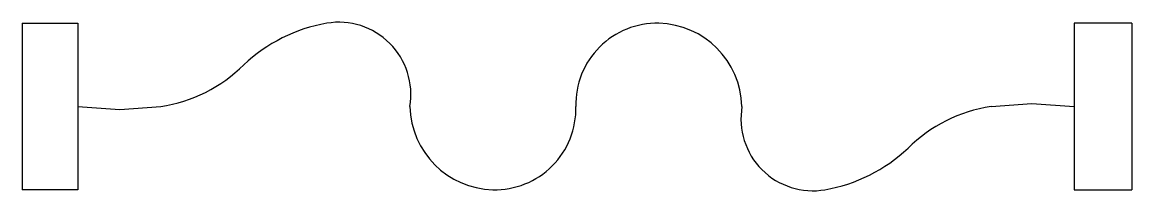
# Model space of a CAD drawing. Header units: millimetres. Extents: x -10115.292 to -10114.457, y 56.749 to 56.875.
import ezdxf

# ---------------------------------------------------------------- set-up
doc = ezdxf.new("R2010")
doc.units = ezdxf.units.MM
doc.header["$LTSCALE"] = 10
doc.layers.add('Tub_componentes', color=2, linetype='Continuous')

msp = doc.modelspace()

# ---------------------------------------------------------------- linework, layer by layer
at = {"layer": 'Tub_componentes'}
for p, q in [((-10115.29193, 56.87439), (-10115.29193, 56.74939)), ((-10115.29193, 56.87439), (-10115.25016, 56.87439)), ((-10115.25016, 56.87439), (-10115.25016, 56.74939)), ((-10114.45671, 56.87439), (-10114.50016, 56.87439)), ((-10114.50016, 56.87439), (-10114.50016, 56.74939)), ((-10114.45671, 56.87439), (-10114.45671, 56.74939)), ((-10115.25016, 56.81189), (-10115.21833, 56.80963)), ((-10115.21833, 56.80963), (-10115.18766, 56.81189)), ((-10114.56266, 56.81189), (-10114.53198, 56.81415)), ((-10114.53198, 56.81415), (-10114.50016, 56.81189)), ((-10115.25016, 56.74939), (-10115.29193, 56.74939)), ((-10114.50016, 56.74939), (-10114.45671, 56.74939))]:
    msp.add_line(p, q, dxfattribs=at)
for centre, radius, start, end in [((-10115.04211, 56.75518), 0.12097, 99.77748, 133.35263), ((-10115.05347, 56.82107), 0.0541, 350.22252, 99.77748), ((-10114.81426, 56.81349), 0.06092, 88.49152, 181.50848), ((-10114.81435, 56.8102), 0.06421, 1.50848, 88.49152), ((-10115.20413, 56.92295), 0.11228, 278.43508, 314.69502), ((-10114.93596, 56.81358), 0.06421, 181.50848, 268.49152), ((-10114.93605, 56.81028), 0.06092, 268.49152, 1.50848), ((-10114.69684, 56.8027), 0.0541, 170.22252, 279.77748), ((-10114.54619, 56.70082), 0.11228, 98.43508, 134.69502), ((-10114.7082, 56.8686), 0.12097, 279.77748, 313.35263)]:
    msp.add_arc(centre, radius, start, end, dxfattribs=at)

doc.saveas('drawing.dxf')
